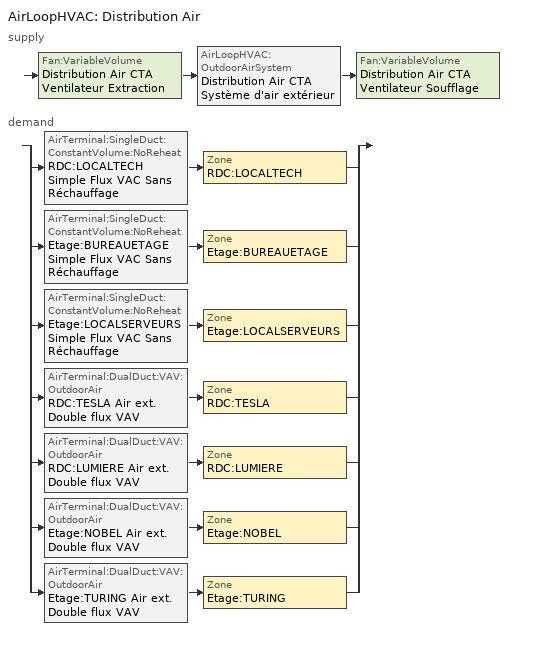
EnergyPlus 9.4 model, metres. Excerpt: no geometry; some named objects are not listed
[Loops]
AirLoopHVAC 'Distribution Air'
 supply: Fan:VariableVolume 'Distribution Air CTA Ventilateur Extraction' > AirLoopHVAC:OutdoorAirSystem 'Distribution Air CTA Système d'air extérieur' > Fan:VariableVolume 'Distribution Air CTA Ventilateur Soufflage'
 demand: split
  | AirTerminal:SingleDuct:ConstantVolume:NoReheat 'RDC:LOCALTECH Simple Flux VAC Sans Réchauffage' > Zone 'RDC:LOCALTECH'
  | AirTerminal:SingleDuct:ConstantVolume:NoReheat 'Etage:BUREAUETAGE Simple Flux VAC Sans Réchauffage' > Zone 'Etage:BUREAUETAGE'
  | AirTerminal:SingleDuct:ConstantVolume:NoReheat 'Etage:LOCALSERVEURS Simple Flux VAC Sans Réchauffage' > Zone 'Etage:LOCALSERVEURS'
  | AirTerminal:DualDuct:VAV:OutdoorAir 'RDC:TESLA Air ext. Double flux VAV' > Zone 'RDC:TESLA'
  | AirTerminal:DualDuct:VAV:OutdoorAir 'RDC:LUMIERE Air ext. Double flux VAV' > Zone 'RDC:LUMIERE'
  | AirTerminal:DualDuct:VAV:OutdoorAir 'Etage:NOBEL Air ext. Double flux VAV' > Zone 'Etage:NOBEL'
  | AirTerminal:DualDuct:VAV:OutdoorAir 'Etage:TURING Air ext. Double flux VAV' > Zone 'Etage:TURING'
[ZoneRefrigerationDoorMixing] Door Height {m}=2.15; Door Area {m2}=2.15; Door Protection Type=None
Name | Zone 1 | Zone 2 | Schedule
RDC:TESLA-HALL zoneMixing | RDC:TESLA | RDC:HALLRDC | 30minSchedule_Occupation_Tesla
RDC:LUMIERE-HALL zoneMixing | RDC:LUMIERE | RDC:HALLRDC | 30minSchedule_Occupation_Lumieres
ETAGE:BUREAU-NOBEL zoneMixing | Etage:BUREAUETAGE | Etage:NOBEL | 30minSchedule_Occupation_Nobel
ETAGE:HALL-NOBEL zoneMixing | RDC:HALLRDC | Etage:NOBEL | 30minSchedule_Occupation_Nobel
ETAGE:HALL-TURING zoneMixing | RDC:HALLRDC | Etage:TURING | 30minSchedule_Occupation_Turing
[DesignSpecification:OutdoorAir] Outdoor Air Method=Flow/Area; Outdoor Air Flow per Zone {m3/s}=0; Outdoor Air Flow Air Changes per Hour {1/hr}=0; Outdoor Air Schedule=Auto VMC
Name | Outdoor Air Flow per Person {m3/s-person} | Outdoor Air Flow per Zone Floor Area {m3/s-m2}
RDC:LOCALTECH Design Specification Outdoor Air Object; Etage:BUREAUETAGE Design Specification Outdoor Air Object; Etage:LOCALSERVEURS Design Specification Outdoor Air Object | 0 | 0
RDC:TESLA Design Specification Outdoor Air Object; RDC:LUMIERE Design Specification Outdoor Air Object; Etage:NOBEL Design Specification Outdoor Air Object; Etage:TURING Design Specification Outdoor Air Object | 0.005 | 0.0038
[DesignSpecification:ZoneAirDistribution] Zone Air Distribution Effectiveness in Cooling Mode=1; Zone Air Distribution Effectiveness in Heating Mode=1; Zone Secondary Recirculation Fraction=0
RDC:LOCALTECH Design Specification Zone Air Distribution Object; Etage:BUREAUETAGE Design Specification Zone Air Distribution Object; Etage:LOCALSERVEURS Design Specification Zone Air Distribution Object; RDC:TESLA Design Specification Zone Air Distribution Object; RDC:LUMIERE Design Specification Zone Air Distribution Object; Etage:NOBEL Design Specification Zone Air Distribution Object; Etage:TURING Design Specification Zone Air Distribution Object
[Sizing:Zone] Zone Cooling Design Supply Air Temperature Input Method=SupplyAirTemperature; Zone Cooling Design Supply Air Temperature Difference {deltaC}=10; Zone Heating Design Supply Air Temperature Input Method=SupplyAirTemperature; Zone Heating Design Supply Air Temperature {C}=50; Zone Heating Design Supply Air Temperature Difference {deltaC}=10; Zone Cooling Design Supply Air Humidity Ratio {kgWater/kgDryAir}=0.009; Zone Heating Design Supply Air Humidity Ratio {kgWater/kgDryAir}=0.004; Zone Heating Sizing Factor=1.25; Zone Cooling Sizing Factor=1.15; Cooling Design Air Flow Method=DesignDay; Cooling Design Air Flow Rate {m3/s}=0; Cooling Minimum Air Flow per Zone Floor Area {m3/s-m2}=0.00076; Cooling Minimum Air Flow {m3/s}=0; Cooling Minimum Air Flow Fraction=0; Heating Design Air Flow Method=DesignDay; Heating Design Air Flow Rate {m3/s}=0; Heating Maximum Air Flow per Zone Floor Area {m3/s-m2}=0.00203; Heating Maximum Air Flow {m3/s}=0.14158; Heating Maximum Air Flow Fraction=0.3; Account for Dedicated Outdoor Air System=No; Dedicated Outdoor Air System Control Strategy=NeutralSupplyAir; Dedicated Outdoor Air Low Setpoint Temperature for Design {C}=autosize; Dedicated Outdoor Air High Setpoint Temperature for Design {C}=autosize
Name | Zone Cooling Design Supply Air Temperature {C} | Design Specification Outdoor Air Object | Design Specification Zone Air Distribution Object
RDC:LOCALTECH | 14 | RDC:LOCALTECH Design Specification Outdoor Air Object | RDC:LOCALTECH Design Specification Zone Air Distribution Object
Etage:BUREAUETAGE | 14 | Etage:BUREAUETAGE Design Specification Outdoor Air Object | Etage:BUREAUETAGE Design Specification Zone Air Distribution Object
Etage:LOCALSERVEURS | 10 | Etage:LOCALSERVEURS Design Specification Outdoor Air Object | Etage:LOCALSERVEURS Design Specification Zone Air Distribution Object
RDC:TESLA | 12 | RDC:TESLA Design Specification Outdoor Air Object | RDC:TESLA Design Specification Zone Air Distribution Object
RDC:LUMIERE | 12 | RDC:LUMIERE Design Specification Outdoor Air Object | RDC:LUMIERE Design Specification Zone Air Distribution Object
Etage:NOBEL | 12 | Etage:NOBEL Design Specification Outdoor Air Object | Etage:NOBEL Design Specification Zone Air Distribution Object
Etage:TURING | 12 | Etage:TURING Design Specification Outdoor Air Object | Etage:TURING Design Specification Zone Air Distribution Object
[Sizing:System]
Distribution Air: Type of Load to Size On=VentilationRequirement; Design Outdoor Air Flow Rate {m3/s}=autosize; Central Heating Maximum System Air Flow Ratio=autosize; Preheat Design Temperature {C}=5; Preheat Design Humidity Ratio {kgWater/kgDryAir}=0.008; Precool Design Temperature {C}=11; Precool Design Humidity Ratio {kgWater/kgDryAir}=0.008; Central Cooling Design Supply Air Temperature {C}=26; Central Heating Design Supply Air Temperature {C}=15; Type of Zone Sum to Use=Coincident; 100% Outdoor Air in Cooling=Yes; 100% Outdoor Air in Heating=Yes; Central Cooling Design Supply Air Humidity Ratio {kgWater/kgDryAir}=0.008; Central Heating Design Supply Air Humidity Ratio {kgWater/kgDryAir}=0.008; Cooling Supply Air Flow Rate Method=Designday; Heating Supply Air Flow Rate Method=Designday; System Outdoor Air Method=ZoneSum; Zone Maximum Outdoor Air Fraction=1; Cooling Design Capacity Method=CoolingDesignCapacity; Cooling Design Capacity {W}=autosize; Heating Design Capacity Method=HeatingDesignCapacity; Heating Design Capacity {W}=autosize; Central Cooling Capacity Control Method=OnOff
[ZoneControl:Thermostat]
Name | Zone or ZoneList | Control Type Schedule | Control 1
RDC:LOCALTECH Thermostat | RDC:LOCALTECH | Control type setpoints schedule | RDC:LOCALTECH SP
Etage:BUREAUETAGE Thermostat | Etage:BUREAUETAGE | Control type setpoints schedule | Etage:BUREAUETAGE SP
Etage:LOCALSERVEURS Thermostat | Etage:LOCALSERVEURS | Control type setpoints schedule Etage:LOCALSERVEURS | Etage:LOCALSERVEURS Cooling SP
RDC:TESLA Thermostat | RDC:TESLA | Control type setpoints schedule | RDC:TESLA SP
RDC:LUMIERE Thermostat | RDC:LUMIERE | Control type setpoints schedule | RDC:LUMIERE SP
Etage:NOBEL Thermostat | Etage:NOBEL | Control type setpoints schedule | Etage:NOBEL SP
Etage:TURING Thermostat | Etage:TURING | Control type setpoints schedule | Etage:TURING SP
[ThermostatSetpoint:SingleCooling]
Etage:LOCALSERVEURS Cooling SP: Setpoint Temperature Schedule=Cooling set point schedule Etage:LOCALSERVEURS
[ThermostatSetpoint:SingleHeatingOrCooling] Setpoint Temperature Schedule=HeatingCooling setpoint schedule
RDC:LOCALTECH SP; Etage:BUREAUETAGE SP; RDC:TESLA SP; RDC:LUMIERE SP; Etage:NOBEL SP; Etage:TURING SP
[ZoneHVAC:TerminalUnit:VariableRefrigerantFlow] Cooling Supply Air Flow Rate {m3/s}=autosize; No Cooling Supply Air Flow Rate {m3/s}=autosize; Heating Supply Air Flow Rate {m3/s}=autosize; No Heating Supply Air Flow Rate {m3/s}=autosize; Cooling Outdoor Air Flow Rate {m3/s}=0; Heating Outdoor Air Flow Rate {m3/s}=0; No Load Outdoor Air Flow Rate {m3/s}=0; Supply Air Fan Operating Mode Schedule=On 24/7; Supply Air Fan Placement=DrawThrough; Zone Terminal Unit On Parasitic Electric Energy Use {W}=30; Zone Terminal Unit Off Parasitic Electric Energy Use {W}=20
Name | Terminal Unit Availability Schedule | Supply Air Fan Object | Cooling Coil Object | Heating Coil Object
RDC:LOCALTECH Unité intérieure DRV | On 24/7 | RDC:LOCALTECH Unité intérieure DRV Ventilateur Soufflage | RDC:LOCALTECH Unité intérieure DRV Batterie Froide Détente directe | RDC:LOCALTECH Unité intérieure DRV Batterie Chaude Détente directe
Etage:BUREAUETAGE Unité intérieure DRV | On 24/7 | Etage:BUREAUETAGE Unité intérieure DRV Ventilateur Soufflage | Etage:BUREAUETAGE Unité intérieure DRV Batterie Froide Détente directe | Etage:BUREAUETAGE Unité intérieure DRV Batterie Chaude Détente directe
Etage:LOCALSERVEURS Unité intérieure DRV | Off 24/7 | Etage:LOCALSERVEURS Unité intérieure DRV Ventilateur Soufflage | Etage:LOCALSERVEURS Unité intérieure DRV Batterie Froide Détente directe | Etage:LOCALSERVEURS Unité intérieure DRV Batterie Chaude Détente directe
RDC:TESLA Unité intérieure DRV | On 24/7 | RDC:TESLA Unité intérieure DRV Ventilateur Soufflage | RDC:TESLA Unité intérieure DRV Batterie Froide Détente directe | RDC:TESLA Unité intérieure DRV Batterie Chaude Détente directe
RDC:LUMIERE Unité intérieure DRV | On 24/7 | RDC:LUMIERE Unité intérieure DRV Ventilateur Soufflage | RDC:LUMIERE Unité intérieure DRV Batterie Froide Détente directe | RDC:LUMIERE Unité intérieure DRV Batterie Chaude Détente directe
Etage:NOBEL Unité intérieure DRV | On 24/7 | Etage:NOBEL Unité intérieure DRV Ventilateur Soufflage | Etage:NOBEL Unité intérieure DRV Batterie Froide Détente directe | Etage:NOBEL Unité intérieure DRV Batterie Chaude Détente directe
Etage:TURING Unité intérieure DRV | On 24/7 | Etage:TURING Unité intérieure DRV Ventilateur Soufflage | Etage:TURING Unité intérieure DRV Batterie Froide Détente directe | Etage:TURING Unité intérieure DRV Batterie Chaude Détente directe
[AirTerminal:SingleDuct:ConstantVolume:NoReheat] Availability Schedule=Off 24/7; Maximum Air Flow Rate {m3/s}=0
RDC:LOCALTECH Simple Flux VAC Sans Réchauffage; Etage:BUREAUETAGE Simple Flux VAC Sans Réchauffage; Etage:LOCALSERVEURS Simple Flux VAC Sans Réchauffage
[AirTerminal:DualDuct:VAV:OutdoorAir] Availability Schedule=On 24/7; Maximum Terminal Air Flow Rate {m3/s}=autosize; Per Person Ventilation Rate Mode=CurrentOccupancy
Name | Design Specification Outdoor Air Object
RDC:TESLA Air ext. Double flux VAV | RDC:TESLA Design Specification Outdoor Air Object
RDC:LUMIERE Air ext. Double flux VAV | RDC:LUMIERE Design Specification Outdoor Air Object
Etage:NOBEL Air ext. Double flux VAV | Etage:NOBEL Design Specification Outdoor Air Object
Etage:TURING Air ext. Double flux VAV | Etage:TURING Design Specification Outdoor Air Object
[Zone equipment]
RDC:LOCALTECH: RDC:LOCALTECH Simple Flux VAC Sans Réchauffage, RDC:LOCALTECH Unité intérieure DRV
Etage:BUREAUETAGE: Etage:BUREAUETAGE Simple Flux VAC Sans Réchauffage, Etage:BUREAUETAGE Unité intérieure DRV
Etage:LOCALSERVEURS: Etage:LOCALSERVEURS Simple Flux VAC Sans Réchauffage, Etage:LOCALSERVEURS Unité intérieure DRV
RDC:TESLA: RDC:TESLA Air ext. Double flux VAV, RDC:TESLA Unité intérieure DRV
RDC:LUMIERE: RDC:LUMIERE Air ext. Double flux VAV, RDC:LUMIERE Unité intérieure DRV
Etage:NOBEL: Etage:NOBEL Air ext. Double flux VAV, Etage:NOBEL Unité intérieure DRV
Etage:TURING: Etage:TURING Air ext. Double flux VAV, Etage:TURING Unité intérieure DRV
[Fan:ConstantVolume] Fan Total Efficiency=0.7; Pressure Rise {Pa}=100; Maximum Flow Rate {m3/s}=autosize; Motor Efficiency=0.9; Motor In Airstream Fraction=1
Name | Availability Schedule
RDC:LOCALTECH Unité intérieure DRV Ventilateur Soufflage; Etage:BUREAUETAGE Unité intérieure DRV Ventilateur Soufflage; RDC:TESLA Unité intérieure DRV Ventilateur Soufflage; RDC:LUMIERE Unité intérieure DRV Ventilateur Soufflage; Etage:NOBEL Unité intérieure DRV Ventilateur Soufflage; Etage:TURING Unité intérieure DRV Ventilateur Soufflage | On 24/7
Etage:LOCALSERVEURS Unité intérieure DRV Ventilateur Soufflage | Off 24/7
[Fan:VariableVolume] Availability Schedule=On 24/7; Fan Total Efficiency=0.7; Maximum Flow Rate {m3/s}=autosize; Fan Power Minimum Flow Rate Input Method=Fraction; Fan Power Minimum Flow Fraction=0.25; Fan Power Minimum Air Flow Rate {m3/s}=0; Motor Efficiency=0.9; Motor In Airstream Fraction=1; Fan Power Coefficient 1=0.00153024; Fan Power Coefficient 2=0.00520806; Fan Power Coefficient 3=1.10862; Fan Power Coefficient 4=-0.116356; Fan Power Coefficient 5=0
Name | Pressure Rise {Pa}
Distribution Air CTA Ventilateur Extraction | 499
Distribution Air CTA Ventilateur Soufflage | 521
[Coil:Cooling:DX:VariableRefrigerantFlow] Gross Rated Total Cooling Capacity {W}=autosize; Gross Rated Sensible Heat Ratio=autosize; Rated Air Flow Rate {m3/s}=autosize; Cooling Capacity Ratio Modifier Function of Temperature Curve=VRFTUCoolCapFT; Cooling Capacity Modifier Curve Function of Flow Fraction=VRFACCoolCapFFF
Name | Availability Schedule
RDC:LOCALTECH Unité intérieure DRV Batterie Froide Détente directe; Etage:BUREAUETAGE Unité intérieure DRV Batterie Froide Détente directe; RDC:TESLA Unité intérieure DRV Batterie Froide Détente directe; RDC:LUMIERE Unité intérieure DRV Batterie Froide Détente directe; Etage:NOBEL Unité intérieure DRV Batterie Froide Détente directe; Etage:TURING Unité intérieure DRV Batterie Froide Détente directe | On 24/7
Etage:LOCALSERVEURS Unité intérieure DRV Batterie Froide Détente directe | Off 24/7
[Coil:Heating:DX:VariableRefrigerantFlow] Gross Rated Heating Capacity {W}=autosize; Rated Air Flow Rate {m3/s}=autosize; Heating Capacity Ratio Modifier Function of Temperature Curve=VRFTUHeatCapFT; Heating Capacity Modifier Function of Flow Fraction Curve=VRFACCoolCapFFF
Name | Availability Schedule
RDC:LOCALTECH Unité intérieure DRV Batterie Chaude Détente directe; Etage:BUREAUETAGE Unité intérieure DRV Batterie Chaude Détente directe; RDC:TESLA Unité intérieure DRV Batterie Chaude Détente directe; RDC:LUMIERE Unité intérieure DRV Batterie Chaude Détente directe; Etage:NOBEL Unité intérieure DRV Batterie Chaude Détente directe; Etage:TURING Unité intérieure DRV Batterie Chaude Détente directe | On 24/7
Etage:LOCALSERVEURS Unité intérieure DRV Batterie Chaude Détente directe | Off 24/7
[HeatExchanger:AirToAir:SensibleAndLatent]
Distribution Air CTA Récupérateur de Chaleur: Availability Schedule=On 24/7; Nominal Supply Air Flow Rate {m3/s}=autosize; Sensible Effectiveness at 100% Heating Air Flow=0.75; Latent Effectiveness at 100% Heating Air Flow=0; Sensible Effectiveness at 75% Heating Air Flow=0.8; Latent Effectiveness at 75% Heating Air Flow=0; Sensible Effectiveness at 100% Cooling Air Flow=0.75; Latent Effectiveness at 100% Cooling Air Flow=0; Sensible Effectiveness at 75% Cooling Air Flow=0.8; Latent Effectiveness at 75% Cooling Air Flow=0; Nominal Electric Power {W}=0; Supply Air Outlet Temperature Control=No; Heat Exchanger Type=Plate; Frost Control Type=None; Threshold Temperature {C}=1.7; Initial Defrost Time Fraction=0.167; Rate of Defrost Time Fraction Increase {1/K}=0.024; Economizer Lockout=Yes
[AirConditioner:VariableRefrigerantFlow]
Heat Pump=Unité extérieure DRV; Availability Schedule=On 24/7; Gross Rated Total Cooling Capacity {W}=15500; Gross Rated Cooling COP {W/W}=3.43; Minimum Outdoor Temperature in Cooling Mode {C}=-5; Maximum Outdoor Temperature in Cooling Mode {C}=46; Cooling Capacity Ratio Modifier Function of Low Temperature Curve=VRFCoolCapFT; Cooling Capacity Ratio Boundary Curve=VRFCoolCapFTBoundary; Cooling Capacity Ratio Modifier Function of High Temperature Curve=VRFCoolCapFTHi; Cooling Energy Input Ratio Modifier Function of Low Temperature Curve=VRFCoolEIRFT; Cooling Energy Input Ratio Boundary Curve=VRFCoolEIRFTBoundary; Cooling Energy Input Ratio Modifier Function of High Temperature Curve=VRFCoolEIRFTHi; Cooling Energy Input Ratio Modifier Function of Low Part-Load Ratio Curve=CoolingEIRLowPLR; Cooling Energy Input Ratio Modifier Function of High Part-Load Ratio Curve=CoolingEIRHiPLR; Cooling Combination Ratio Correction Factor Curve=CoolingCombRatio; Cooling Part-Load Fraction Correlation Curve=VRFCPLFFPLR; Gross Rated Heating Capacity {W}=18000; Rated Heating Capacity Sizing Ratio {W/W}=1; Gross Rated Heating COP {W/W}=4.28; Minimum Outdoor Temperature in Heating Mode {C}=-20; Maximum Outdoor Temperature in Heating Mode {C}=15; Heating Capacity Ratio Modifier Function of Low Temperature Curve=VRFHeatCapFT; Heating Capacity Ratio Boundary Curve=VRFHeatCapFTBoundary; Heating Capacity Ratio Modifier Function of High Temperature Curve=VRFHeatCapFTHi; Heating Energy Input Ratio Modifier Function of Low Temperature Curve=VRFHeatEIRFT; Heating Energy Input Ratio Boundary Curve=VRFHeatEIRFTBoundary; Heating Energy Input Ratio Modifier Function of High Temperature Curve=VRFHeatEIRFTHi; Heating Performance Curve Outdoor Temperature Type=WetBulbTemperature; Heating Energy Input Ratio Modifier Function of Low Part-Load Ratio Curve=HeatingEIRLowPLR; Heating Energy Input Ratio Modifier Function of High Part-Load Ratio Curve=HeatingEIRHiPLR; Heating Combination Ratio Correction Factor Curve=HeatingCombRatio; Heating Part-Load Fraction Correlation Curve=VRFCPLFFPLR; Minimum Heat Pump Part-Load Ratio=0.2; Master Thermostat Priority Control Type=LoadPriority; Zone Terminal Unit List=Unité extérieure DRV Liste de zones; Heat Pump Waste Heat Recovery=No; Equivalent Piping Length used for Piping Correction Factor in Cooling Mode {m}=50; Vertical Height used for Piping Correction Factor {m}=15; Piping Correction Factor for Length in Cooling Mode Curve=CoolingLengthCorrectionFactor; Piping Correction Factor for Height in Cooling Mode Coefficient {1/m}=-0; Equivalent Piping Length used for Piping Correction Factor in Heating Mode {m}=50; Piping Correction Factor for Length in Heating Mode Curve=VRF Piping Correction Factor for Length in Heating Mode; Piping Correction Factor for Height in Heating Mode Coefficient {1/m}=0; Crankcase Heater Power per Compressor {W}=15; Number of Compressors=2; Ratio of Compressor Size to Total Compressor Capacity {W/W}=0.5; Maximum Outdoor Dry-Bulb Temperature for Crankcase Heater {C}=5; Defrost Strategy=Resistive; Defrost Control=Timed; Defrost Time Period Fraction=0; Resistive Defrost Heater Capacity {W}=autosize; Maximum Outdoor Dry-bulb Temperature for Defrost Operation {C}=5; Condenser Type=AirCooled; Water Condenser Volume Flow Rate {m3/s}=autosize; Evaporative Condenser Effectiveness=0.9; Evaporative Condenser Air Flow Rate {m3/s}=autosize; Evaporative Condenser Pump Rated Power Consumption {W}=autosize; Basin Heater Capacity {W/K}=0; Basin Heater Setpoint Temperature {C}=2; Basin Heater Operating Schedule=On 24/7; Fuel Type=Electricity; Minimum Outdoor Temperature in Heat Recovery Mode {C}=-10; Maximum Outdoor Temperature in Heat Recovery Mode {C}=40; Heat Recovery Cooling Capacity Modifier Curve=VRF Heat Recovery Cooling Capacity Modifier; Initial Heat Recovery Cooling Capacity Fraction {W/W}=0.5; Heat Recovery Cooling Capacity Time Constant {hr}=0.15; Heat Recovery Cooling Energy Modifier Curve=VRF Heat Recovery Cooling Energy Modifier; Initial Heat Recovery Cooling Energy Fraction {W/W}=1; Heat Recovery Cooling Energy Time Constant {hr}=0; Heat Recovery Heating Capacity Modifier Curve=VRF Heat Recovery Heating Capacity Modifier; Initial Heat Recovery Heating Capacity Fraction {W/W}=1; Heat Recovery Heating Capacity Time Constant {hr}=0.15; Heat Recovery Heating Energy Modifier Curve=VRF Heat Recovery Heating Energy Modifier; Initial Heat Recovery Heating Energy Fraction {W/W}=1; Heat Recovery Heating Energy Time Constant {hr}=0
[ZoneTerminalUnitList]
Unité extérieure DRV Liste de zones: Zone Terminal Unit Name 1=RDC:TESLA Unité intérieure DRV; Zone Terminal Unit Name 2=RDC:LUMIERE Unité intérieure DRV; Zone Terminal Unit Name 3=Etage:NOBEL Unité intérieure DRV; Zone Terminal Unit Name 4=Etage:TURING Unité intérieure DRV; Zone Terminal Unit Name 5=RDC:LOCALTECH Unité intérieure DRV; Zone Terminal Unit Name 6=Etage:BUREAUETAGE Unité intérieure DRV; Zone Terminal Unit Name 7=Etage:LOCALSERVEURS Unité intérieure DRV
[Controller:OutdoorAir]
Distribution Air CTA Contrôleur Air Extérieur: Minimum Outdoor Air Flow Rate {m3/s}=autosize; Maximum Outdoor Air Flow Rate {m3/s}=autosize; Economizer Control Type=NoEconomizer; Economizer Control Action Type=ModulateFlow; Lockout Type=NoLockout; Minimum Limit Type=FixedMinimum; High Humidity Control=No; High Humidity Outdoor Air Flow Ratio=1; Control High Indoor Humidity Based on Outdoor Humidity Ratio=Yes; Heat Recovery Bypass Control Type=BypassWhenWithinEconomizerLimits
[AirLoopHVAC]
Distribution Air: Design Supply Air Flow Rate {m3/s}=autosize
[SetpointManager:MixedAir]
Distribution Air CTA Système d'air extérieur Mixed Air Manager: Control Variable=Temperature; Setpoint Node or NodeList=Distribution Air CTA Mixed Air Outlet
[Schedule:Compact]
On 24/7: Through: 12/31, For: AllDays, Until: 24:00, 1
Off 24/7: Through: 12/31, For: AllDays, Until: 24:00, 0
Auto VMC: Through: 12/31, For: Weekdays WinterDesignDay SummerDesignDay, Until: 07:00, 0, Until: 19:00, 0.8, Until: 24:00, 1, For: AllOtherDays, Until: 24:00, 0
HeatingCooling setpoint schedule: Through: 12/31, For AllDays, Until 24:00, 20
Control type setpoints schedule: Through: 12/31, For: Weekdays WinterDesignDay SummerDesignDay, Until: 07:00, 0, Until: 20:00, 3, Until: 24:00, 0, For: AllOtherDays, Until: 24:00, 0
Cooling set point schedule Etage:LOCALSERVEURS: Through: 12/31, For: AllDays, Until: 24:00, 16
Control type setpoints schedule Etage:LOCALSERVEURS: Through: 12/31, For: AllDays, Until: 24:00, 2
[Schedule:File] Column Number=2; Rows to Skip at Top=1; Column Separator=Comma; Interpolate to Timestep=No; Minutes per Item=30
Name | File
30minSchedule_Occupation_Lumieres | C:\Users\Cesi\Desktop\IR_THEO_BOSSET\theo\2024\Schedules\30minSchedule_Occupation_Lumieres.csv
30minSchedule_Occupation_Nobel | C:\Users\Cesi\Desktop\IR_THEO_BOSSET\theo\2024\Schedules\30minSchedule_Occupation_Nobel.csv
30minSchedule_Occupation_Turing | C:\Users\Cesi\Desktop\IR_THEO_BOSSET\theo\2024\Schedules\30minSchedule_Occupation_Turing.csv
30minSchedule_Occupation_Tesla | C:\Users\Cesi\Desktop\IR_THEO_BOSSET\theo\2024\Schedules\30minSchedule_Occupation_Tesla.csv
[Curve:Linear] Minimum Value of x=1; Maximum Value of x=1.5
Name | Coefficient1 Constant | Coefficient2 x
CoolingCombRatio | 0.618055 | 0.381945
HeatingCombRatio | 0.96034 | 0.03966
[Curve:Quadratic]
Name | Coefficient1 Constant | Coefficient2 x | Coefficient3 x**2 | Minimum Value of x | Maximum Value of x
VRFACCoolCapFFF | 0.8 | 0.2 | 0 | 0.5 | 1.5
CoolingEIRHiPLR | 1 | 0 | 0 | 1 | 1.5
VRFCPLFFPLR | 0.85 | 0.15 | 0 | 0 | 1
HeatingEIRHiPLR | 2.42944 | -2.23589 | 0.806452 | 1 | 1.5
[Curve:Cubic]
Name | Coefficient1 Constant | Coefficient2 x | Coefficient3 x**2 | Coefficient4 x**3 | Minimum Value of x | Maximum Value of x | Minimum Curve Output | Maximum Curve Output | Input Unit Type for X | Output Unit Type
VRFTUCoolCapFT | 0.504547 | 0.0288891 | -1.08194e-05 | 1.01359e-05 | 0 | 50 | 0.5 | 1.5 | Temperature | Dimensionless
VRFTUHeatCapFT | -0.390709 | 0.261815 | -0.0130432 | 0.000178132 | 0 | 50 | 0.5 | 1.5 | Temperature | Dimensionless
VRFCoolCapFTBoundary | 25.7347 | -0.0315004 | -0.014166 | 0 | 11 | 30 |  |  | Temperature
VRFCoolEIRFTBoundary | 25.7347 | -0.0315004 | -0.014166 | 0 | 15 | 24 |  |  | Temperature
CoolingEIRLowPLR | 0.462812 | -1.04024 | 2.17491 | -0.597482 | 0 | 1 |  |  | Temperature | Capacity
VRFHeatCapFTBoundary | -7.60009 | 3.0509 | -0.116284 | 0 | 15 | 27 |  |  | Temperature
VRFHeatEIRFTBoundary | -7.60009 | 3.0509 | -0.116284 | 0 | 15 | 27 | -20 | 15 | Temperature
HeatingEIRLowPLR | 0.140009 | 0.6415 | 0.133905 | 0.0845859 | 0 | 1 |  |  | Dimensionless | Dimensionless
[Curve:Biquadratic] Output Unit Type=Dimensionless
Name | Coefficient1 Constant | Coefficient2 x | Coefficient3 x**2 | Coefficient4 y | Coefficient5 y**2 | Coefficient6 x*y | Minimum Value of x | Maximum Value of x | Minimum Value of y | Maximum Value of y | Input Unit Type for X | Input Unit Type for Y
VRFCoolCapFT | 0.576883 | 0.017448 | 0.000583269 | -1.76324e-06 | -7.474e-09 | -1.30413e-07 | 15 | 24 | -5 | 23 | Temperature | Temperature
VRFCoolCapFTHi | 0.686736 | 0.0207631 | 0.0005447 | -0.0016218 | -4.259e-07 | -0.0003392 | 15 | 24 | 16 | 43 | Temperature | Temperature
VRFCoolEIRFT | 0.989011 | -0.0234797 | 0.000199711 | 0.00596834 | -1.0289e-07 | -0.00015686 | 15 | 24 | -5 | 23 | Temperature | Temperature
VRFCoolEIRFTHi | 0.143515 | 0.0186004 | -0.0003954 | 0.0248522 | 0.00016329 | -0.0006244 | 15 | 24 | 16 | 43 | Temperature | Temperature
VRFHeatCapFT | 1.0146 | -0.0025067 | -0.000141599 | 0.0269316 | 1.83538e-06 | -0.000358147 | 15 | 27 | -20 | 15 | Temperature | Temperature
VRFHeatCapFTHi | 1.16113 | 0.0274789 | -0.00168795 | 0.00178338 | 2.03208e-06 | -6.8969e-05 | 15 | 27 | -10 | 15 | Temperature | Temperature
VRFHeatEIRFT | 0.874655 | -0.0131975 | 0.00110307 | -0.0133118 | 0.00089017 | -0.00012766 | 15 | 27 | -20 | 12 | Temperature | Temperature
VRFHeatEIRFTHi | 2.50401 | -0.0573677 | 4.07336e-05 | -0.129597 | 0.00135839 | 0.00317047 | 15 | 27 | -10 | 15 | Temperature | Temperature
CoolingLengthCorrectionFactor | 1.06938 | -0.0014951 | 2.56E-06 | -0.11511 | 0.0511169 | -0.0004369 | 8 | 175 | 0.5 | 1.5 | Temperature | Temperature
VRF Piping Correction Factor for Length in Heating Mode | 0.989916 | 0.001961 | -.000036 | 0 | 0 | 0 | 7 | 106.5 | 1 | 1 | Distance | Dimensionless
VRF Heat Recovery Cooling Capacity Modifier; VRF Heat Recovery Heating Capacity Modifier | 0.9 | 0 | 0 | 0 | 0 | 0 | -100 | 100 | -100 | 100 | Temperature | Temperature
VRF Heat Recovery Cooling Energy Modifier; VRF Heat Recovery Heating Energy Modifier | 1.1 | 0 | 0 | 0 | 0 | 0 | -100 | 100 | -100 | 100 | Temperature | Temperature
